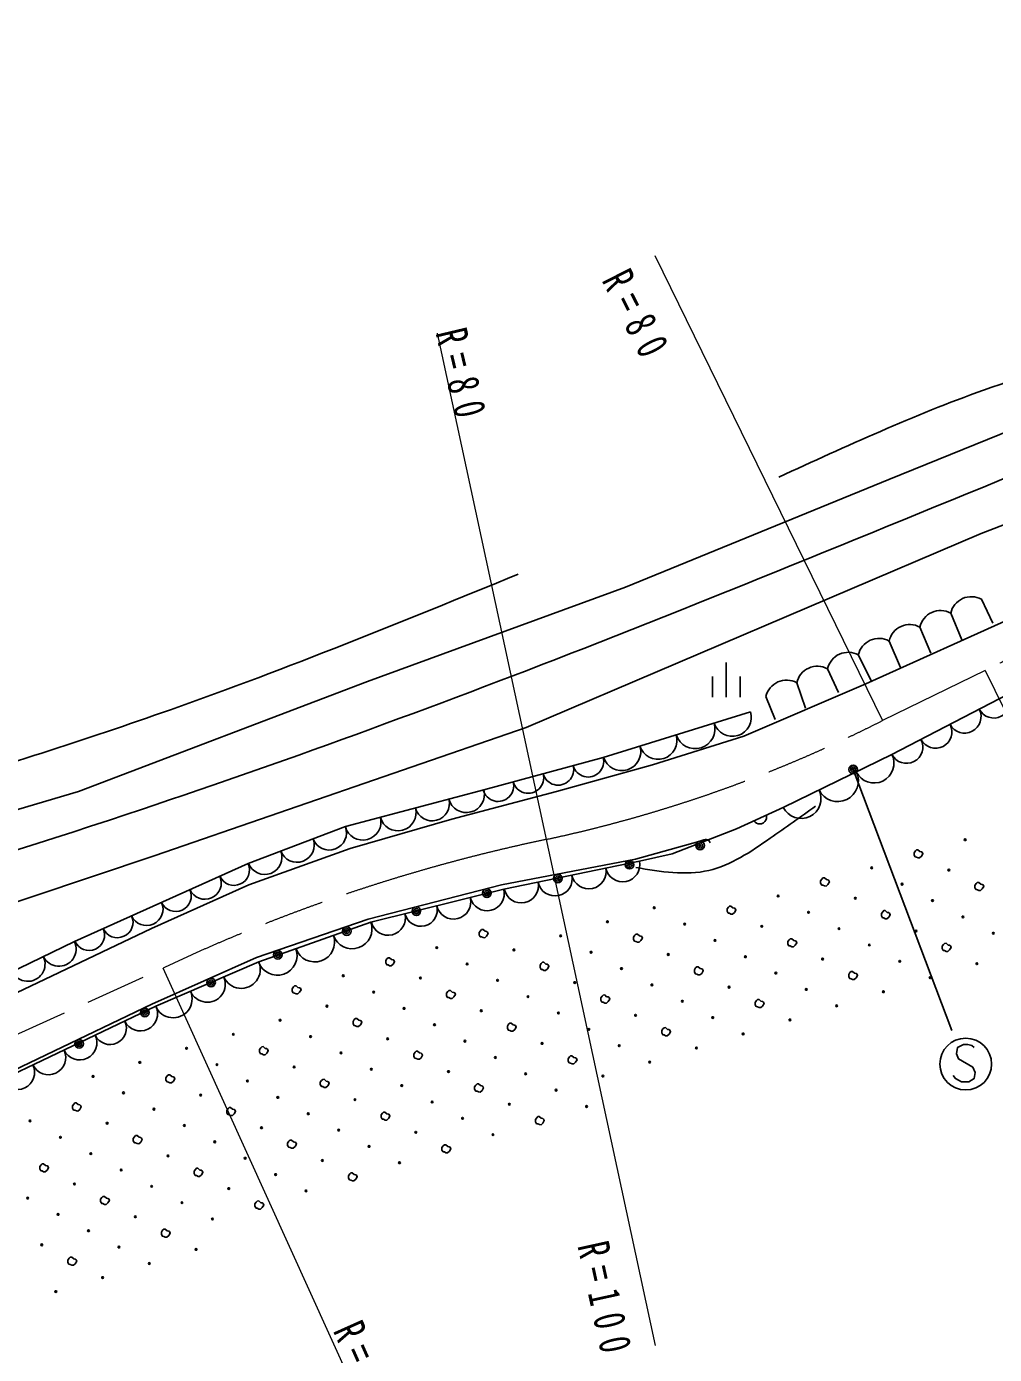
# Model space of a CAD drawing. Units: millimetres, scale not verified. Extents: x 40000 to 680000, y 20000 to 380000.
# Drawn here: x 96189 to 152254, y 243831 to 320762 of the extents above; entities that cross this region are included whole.
import ezdxf

# ---------------------------------------------------------------- set-up
doc = ezdxf.new("R2010")
doc.units = ezdxf.units.MM
doc.header["$LTSCALE"] = 1000
doc.linetypes.add('CHAIN', pattern=[18.5, 12, -1.5, 3.5, -1.5])
for name, color, linetype, lineweight in [('M-BGD', 7, 'Continuous', 25), ('M-BMK', 2, 'CHAIN', 13), ('M-STR-HTXT', 7, 'Continuous', 13), ('M-STR-STRC', 7, 'Continuous', 25)]:
    doc.layers.add(name, color=color, linetype=linetype, lineweight=lineweight)
doc.styles.add('ＭＳ ゴシック', font='')
doc.styles.get('ＭＳ ゴシック').set_extended_font_data('MS Gothic')

msp = doc.modelspace()

# ---------------------------------------------------------------- linework, layer by layer
at = {"layer": 'M-BGD'}
for p, q in [((151502, 287581), (152162, 286201)), ((149719, 286775), (150362, 285241)), ((147936, 285969), (148562, 284461)), ((146153, 285164), (146822, 283621)), ((136717, 283911), (136717, 281911)), ((144370, 284358), (145142, 282840)), ((135917, 283111), (135917, 281911)), ((137517, 283111), (137517, 281911)), ((142587, 283552), (143221, 282180)), ((140804, 282746), (141301, 281280)), ((139021, 281940), (139561, 280620)), ((153059, 282087), (146319, 278589)), ((138120, 281064), (129588, 278419)), ((146319, 278589), (140046, 275537)), ((129588, 278419), (122677, 276542)), ((122677, 276542), (114657, 274409)), ((140046, 275537), (137320, 274284)), ((114657, 274409), (109027, 272276)), ((135133, 273555), (131470, 272529)), ((135422, 273636), (135133, 273555)), ((131470, 272529), (123707, 271028)), ((131696, 272416), (123833, 270778)), ((109027, 272276), (98959, 267754)), ((123707, 271028), (115986, 269055)), ((123833, 270778), (116134, 268867)), ((115986, 269055), (109510, 266825)), ((116134, 268867), (109636, 266574)), ((98959, 267754), (88039, 262465)), ((109510, 266825), (103452, 264123)), ((109636, 266574), (103684, 264007)), ((103452, 264123), (87496, 256488)), ((103684, 264007), (87686, 256363))]:
    msp.add_line(p, q, dxfattribs=at)
for points in [[(68209, 267286), (82169, 271410), (99198, 276445), (115931, 282812), (130887, 288291), (146139, 294511), (162576, 301174), (178273, 306801), (192340, 311836), (209814, 316575), (227509, 320277), (244834, 323386), (264529, 325608), (279781, 326200), (299105, 326200), (315097, 325163), (330497, 323090), (343380, 320277), (356708, 317463), (366185, 314354)], [(424658, 290513), (400966, 298361), (366759, 308134), (344658, 314502), (324371, 317907), (306602, 319832), (289425, 320721), (273284, 320721), (253997, 319240), (234894, 316279), (217569, 313169), (206019, 310207), (186583, 303692), (171479, 299101), (151489, 291401), (125130, 280147), (103640, 272743), (82021, 265487), (69278, 262110)], [(70724, 255104), (76972, 256676), (81619, 258250), (86957, 260670), (103417, 268505), (109062, 271039), (114938, 273152), (120814, 274841), (126881, 276454), (132441, 277991), (137741, 279642), (144808, 282676), (153632, 286655)], [(138320, 274744), (138389, 274670), (138466, 274617), (138572, 274578), (138665, 274568), (138766, 274579), (138882, 274632), (138956, 274701), (139008, 274778), (139048, 274884), (139058, 274977), (139047, 275078)], [(137320, 274284), (133582, 272841), (131696, 272416)], [(135422, 273636), (135499, 273658), (135550, 273662), (135616, 273649), (135663, 273631), (135702, 273600), (135747, 273551), (135771, 273505), (135779, 273476)]]:
    msp.add_lwpolyline(points, dxfattribs=at)
for points in [[(147923, 272597), (147828, 272600), (147741, 272647), (147665, 272655), (147602, 272762), (147602, 272898), (147675, 273003), (147740, 273064), (147823, 273068), (147937, 272967), (148025, 272952), (148075, 272925), (148113, 272832), (148030, 272692)], [(142505, 270968), (142411, 270971), (142323, 271018), (142248, 271026), (142184, 271132), (142185, 271268), (142258, 271374), (142323, 271435), (142406, 271439), (142520, 271338), (142608, 271322), (142658, 271296), (142696, 271203), (142613, 271063)], [(151446, 270703), (151351, 270706), (151264, 270753), (151188, 270761), (151125, 270868), (151126, 271004), (151198, 271109), (151263, 271170), (151346, 271174), (151460, 271073), (151548, 271058), (151598, 271031), (151636, 270938), (151553, 270798)], [(137088, 269339), (136993, 269342), (136906, 269388), (136831, 269397), (136767, 269503), (136768, 269639), (136841, 269745), (136906, 269806), (136988, 269810), (137102, 269708), (137191, 269693), (137240, 269666), (137279, 269574), (137195, 269434)], [(146029, 269074), (145934, 269077), (145847, 269124), (145771, 269132), (145708, 269238), (145709, 269375), (145781, 269480), (145846, 269541), (145929, 269545), (146043, 269444), (146131, 269428), (146181, 269402), (146219, 269309), (146136, 269169)], [(122731, 267974), (122636, 267977), (122549, 268024), (122473, 268032), (122410, 268139), (122411, 268275), (122483, 268380), (122548, 268442), (122631, 268445), (122745, 268344), (122833, 268329), (122883, 268302), (122921, 268209), (122838, 268069)], [(131671, 267709), (131576, 267712), (131489, 267759), (131413, 267768), (131350, 267874), (131351, 268010), (131424, 268115), (131489, 268177), (131571, 268181), (131685, 268079), (131773, 268064), (131823, 268037), (131862, 267944), (131778, 267804)], [(140611, 267445), (140517, 267448), (140429, 267494), (140354, 267503), (140290, 267609), (140291, 267745), (140364, 267851), (140429, 267912), (140512, 267916), (140626, 267814), (140714, 267799), (140764, 267772), (140802, 267680), (140719, 267540)], [(149552, 267180), (149457, 267183), (149370, 267230), (149294, 267238), (149231, 267345), (149232, 267481), (149304, 267586), (149370, 267647), (149452, 267651), (149566, 267550), (149654, 267534), (149704, 267508), (149742, 267415), (149659, 267275)], [(117314, 266345), (117219, 266348), (117132, 266395), (117056, 266403), (116993, 266510), (116993, 266646), (117066, 266751), (117131, 266812), (117214, 266816), (117328, 266715), (117416, 266699), (117466, 266673), (117504, 266580), (117421, 266440)], [(126254, 266080), (126159, 266083), (126072, 266130), (125996, 266139), (125933, 266245), (125934, 266381), (126007, 266486), (126072, 266548), (126154, 266551), (126268, 266450), (126356, 266435), (126406, 266408), (126444, 266315), (126361, 266175)], [(135194, 265816), (135099, 265818), (135012, 265865), (134937, 265874), (134873, 265980), (134874, 266116), (134947, 266221), (135012, 266283), (135094, 266287), (135208, 266185), (135297, 266170), (135346, 266143), (135385, 266050), (135302, 265910)], [(144135, 265551), (144040, 265554), (143953, 265600), (143877, 265609), (143814, 265715), (143815, 265851), (143887, 265957), (143952, 266018), (144035, 266022), (144149, 265921), (144237, 265905), (144287, 265878), (144325, 265786), (144242, 265646)], [(111896, 264716), (111802, 264719), (111714, 264765), (111639, 264774), (111575, 264880), (111576, 265016), (111649, 265122), (111714, 265183), (111797, 265187), (111911, 265086), (111999, 265070), (112049, 265043), (112087, 264951), (112004, 264811)], [(120837, 264451), (120742, 264454), (120655, 264501), (120579, 264509), (120516, 264616), (120517, 264752), (120589, 264857), (120654, 264918), (120737, 264922), (120851, 264821), (120939, 264806), (120989, 264779), (121027, 264686), (120944, 264546)], [(129777, 264186), (129682, 264189), (129595, 264236), (129519, 264245), (129456, 264351), (129457, 264487), (129530, 264592), (129595, 264654), (129677, 264657), (129791, 264556), (129879, 264541), (129929, 264514), (129968, 264421), (129884, 264281)], [(138718, 263922), (138623, 263924), (138535, 263971), (138460, 263980), (138397, 264086), (138397, 264222), (138470, 264328), (138535, 264389), (138618, 264393), (138732, 264291), (138820, 264276), (138870, 264249), (138908, 264156), (138825, 264016)], [(115420, 262822), (115325, 262825), (115238, 262872), (115162, 262880), (115099, 262986), (115100, 263122), (115172, 263228), (115237, 263289), (115320, 263293), (115434, 263192), (115522, 263176), (115572, 263150), (115610, 263057), (115527, 262917)], [(124360, 262557), (124265, 262560), (124178, 262607), (124102, 262615), (124039, 262722), (124040, 262858), (124113, 262963), (124178, 263024), (124260, 263028), (124374, 262927), (124462, 262912), (124512, 262885), (124550, 262792), (124467, 262652)], [(133300, 262292), (133206, 262295), (133118, 262342), (133043, 262351), (132979, 262457), (132980, 262593), (133053, 262698), (133118, 262760), (133200, 262764), (133314, 262662), (133403, 262647), (133452, 262620), (133491, 262527), (133408, 262387)], [(110002, 261193), (109908, 261195), (109820, 261242), (109745, 261251), (109681, 261357), (109682, 261493), (109755, 261599), (109820, 261660), (109903, 261664), (110017, 261562), (110105, 261547), (110155, 261520), (110193, 261427), (110110, 261288)], [(118943, 260928), (118848, 260931), (118761, 260978), (118685, 260986), (118622, 261092), (118623, 261228), (118695, 261334), (118761, 261395), (118843, 261399), (118957, 261298), (119045, 261282), (119095, 261256), (119133, 261163), (119050, 261023)], [(127883, 260663), (127788, 260666), (127701, 260713), (127625, 260721), (127562, 260828), (127563, 260964), (127636, 261069), (127701, 261130), (127783, 261134), (127897, 261033), (127985, 261018), (128035, 260991), (128074, 260898), (127990, 260758)], [(104585, 259563), (104490, 259566), (104403, 259613), (104328, 259622), (104264, 259728), (104265, 259864), (104338, 259969), (104403, 260031), (104485, 260035), (104599, 259933), (104688, 259918), (104737, 259891), (104776, 259798), (104693, 259658)], [(113526, 259299), (113431, 259301), (113344, 259348), (113268, 259357), (113205, 259463), (113206, 259599), (113278, 259705), (113343, 259766), (113426, 259770), (113540, 259668), (113628, 259653), (113678, 259626), (113716, 259533), (113633, 259394)], [(122466, 259034), (122371, 259037), (122284, 259084), (122208, 259092), (122145, 259198), (122146, 259334), (122219, 259440), (122284, 259501), (122366, 259505), (122480, 259404), (122568, 259388), (122618, 259362), (122656, 259269), (122573, 259129)], [(99168, 257934), (99073, 257937), (98986, 257984), (98910, 257992), (98847, 258099), (98848, 258235), (98921, 258340), (98986, 258401), (99068, 258405), (99182, 258304), (99270, 258289), (99320, 258262), (99359, 258169), (99275, 258029)], [(108109, 257669), (108014, 257672), (107926, 257719), (107851, 257728), (107788, 257834), (107788, 257970), (107861, 258075), (107926, 258137), (108009, 258141), (108123, 258039), (108211, 258024), (108261, 257997), (108299, 257904), (108216, 257764)], [(117049, 257405), (116954, 257407), (116867, 257454), (116791, 257463), (116728, 257569), (116729, 257705), (116801, 257811), (116867, 257872), (116949, 257876), (117063, 257774), (117151, 257759), (117201, 257732), (117239, 257639), (117156, 257500)], [(125989, 257140), (125894, 257143), (125807, 257190), (125732, 257198), (125668, 257304), (125669, 257440), (125742, 257546), (125807, 257607), (125889, 257611), (126003, 257510), (126091, 257494), (126141, 257468), (126180, 257375), (126096, 257235)], [(102691, 256040), (102597, 256043), (102509, 256090), (102434, 256098), (102370, 256205), (102371, 256341), (102444, 256446), (102509, 256507), (102591, 256511), (102705, 256410), (102794, 256395), (102843, 256368), (102882, 256275), (102799, 256135)], [(111632, 255775), (111537, 255778), (111450, 255825), (111374, 255834), (111311, 255940), (111312, 256076), (111384, 256181), (111449, 256243), (111532, 256247), (111646, 256145), (111734, 256130), (111784, 256103), (111822, 256010), (111739, 255870)], [(120572, 255511), (120477, 255514), (120390, 255560), (120314, 255569), (120251, 255675), (120252, 255811), (120325, 255917), (120390, 255978), (120472, 255982), (120586, 255880), (120674, 255865), (120724, 255838), (120763, 255745), (120679, 255606)], [(97274, 254411), (97179, 254414), (97092, 254461), (97016, 254469), (96953, 254575), (96954, 254712), (97027, 254817), (97092, 254878), (97174, 254882), (97288, 254781), (97376, 254765), (97426, 254739), (97465, 254646), (97381, 254506)], [(106215, 254146), (106120, 254149), (106033, 254196), (105957, 254204), (105894, 254311), (105894, 254447), (105967, 254552), (106032, 254614), (106115, 254617), (106229, 254516), (106317, 254501), (106367, 254474), (106405, 254381), (106322, 254241)], [(115155, 253881), (115060, 253884), (114973, 253931), (114897, 253940), (114834, 254046), (114835, 254182), (114907, 254287), (114973, 254349), (115055, 254353), (115169, 254251), (115257, 254236), (115307, 254209), (115345, 254116), (115262, 253976)], [(100797, 252517), (100703, 252520), (100615, 252567), (100540, 252575), (100476, 252682), (100477, 252818), (100550, 252923), (100615, 252984), (100697, 252988), (100811, 252887), (100900, 252871), (100949, 252845), (100988, 252752), (100905, 252612)], [(109738, 252252), (109643, 252255), (109556, 252302), (109480, 252311), (109417, 252417), (109418, 252553), (109490, 252658), (109555, 252720), (109638, 252723), (109752, 252622), (109840, 252607), (109890, 252580), (109928, 252487), (109845, 252347)], [(104321, 250623), (104226, 250626), (104139, 250673), (104063, 250681), (104000, 250788), (104000, 250924), (104073, 251029), (104138, 251090), (104221, 251094), (104335, 250993), (104423, 250977), (104473, 250951), (104511, 250858), (104428, 250718)], [(98903, 248994), (98809, 248997), (98721, 249043), (98646, 249052), (98582, 249158), (98583, 249294), (98656, 249400), (98721, 249461), (98803, 249465), (98918, 249364), (99006, 249348), (99055, 249321), (99094, 249229), (99011, 249089)]]:
    msp.add_lwpolyline(points, close=True, dxfattribs=at)
for centre, radius in [((135201, 273315), 250), ((135201, 273315), 150), ((135201, 273315), 50), ((150559, 273651), 50), ((131111, 272205), 250), ((131111, 272205), 150), ((126970, 271404), 250), ((131111, 272205), 50), ((145142, 272022), 50), ((149612, 271890), 50), ((122855, 270552), 250), ((126970, 271404), 150), ((126970, 271404), 50), ((146904, 271075), 50), ((122855, 270552), 150), ((122855, 270552), 50), ((139725, 270393), 50), ((144195, 270260), 50), ((148665, 270128), 50), ((118768, 269508), 250), ((118768, 269508), 150), ((118768, 269508), 50), ((132546, 269710), 50), ((141486, 269446), 50), ((114734, 268359), 250), ((114734, 268359), 150), ((129838, 268896), 50), ((134308, 268764), 50), ((138778, 268631), 50), ((143248, 268499), 50), ((150427, 269181), 50), ((114734, 268359), 50), ((127129, 268081), 50), ((136069, 267817), 50), ((147718, 268366), 50), ((152188, 268234), 50), ((110746, 266986), 250), ((110746, 266986), 150), ((110746, 266986), 50), ((119950, 267399), 50), ((124420, 267267), 50), ((128891, 267134), 50), ((133361, 267002), 50), ((145010, 267552), 50), ((121712, 266452), 50), ((130652, 266187), 50), ((137831, 266870), 50), ((142301, 266737), 50), ((146771, 266605), 50), ((151241, 266472), 50), ((106874, 265375), 250), ((106874, 265375), 150), ((106874, 265375), 50), ((114533, 265770), 50), ((119003, 265637), 50), ((123473, 265505), 50), ((127944, 265373), 50), ((139592, 265923), 50), ((148533, 265658), 50), ((116295, 264823), 50), ((132414, 265240), 50), ((136884, 265108), 50), ((141354, 264976), 50), ((145824, 264843), 50), ((103035, 263646), 250), ((113586, 264008), 50), ((118056, 263876), 50), ((125235, 264558), 50), ((134175, 264293), 50), ((143116, 264029), 50), ((103035, 263646), 150), ((103035, 263646), 50), ((110877, 263194), 50), ((122526, 263743), 50), ((126997, 263611), 50), ((131467, 263479), 50), ((135937, 263346), 50), ((140407, 263214), 50), ((108169, 262379), 50), ((119818, 262929), 50), ((128758, 262664), 50), ((137699, 262399), 50), ((99230, 261825), 250), ((99230, 261825), 150), ((99230, 261825), 50), ((105460, 261564), 50), ((112639, 262247), 50), ((117109, 262114), 50), ((121579, 261982), 50), ((126050, 261850), 50), ((130520, 261717), 50), ((134990, 261585), 50), ((102752, 260750), 50), ((114401, 261300), 50), ((123341, 261035), 50), ((132281, 260770), 50), ((107222, 260617), 50), ((111692, 260485), 50), ((116162, 260353), 50), ((120632, 260220), 50), ((125103, 260088), 50), ((100043, 259935), 50), ((108983, 259670), 50), ((117924, 259406), 50), ((129573, 259956), 50), ((101805, 258988), 50), ((106275, 258856), 50), ((110745, 258723), 50), ((115215, 258591), 50), ((119685, 258459), 50), ((126864, 259141), 50), ((103566, 258041), 50), ((112507, 257776), 50), ((124156, 258326), 50), ((128626, 258194), 50), ((96388, 257359), 50), ((100858, 257227), 50), ((105328, 257094), 50), ((109798, 256962), 50), ((121447, 257512), 50), ((98149, 256412), 50), ((107090, 256147), 50), ((114268, 256829), 50), ((118738, 256697), 50), ((123209, 256565), 50), ((99911, 255465), 50), ((116030, 255882), 50), ((104381, 255333), 50), ((108851, 255200), 50), ((113321, 255068), 50), ((117791, 254935), 50), ((101672, 254518), 50), ((110613, 254253), 50), ((98964, 253703), 50), ((103434, 253571), 50), ((107904, 253439), 50), ((112374, 253306), 50), ((96255, 252889), 50), ((105196, 252624), 50), ((98017, 251942), 50), ((102487, 251809), 50), ((106957, 251677), 50), ((99778, 250995), 50), ((97070, 250180), 50), ((101540, 250048), 50), ((106010, 249915), 50), ((103302, 249101), 50), ((100593, 248286), 50), ((97884, 247472), 50)]:
    msp.add_circle(centre, radius, dxfattribs=at)
for centre, radius, start, end in [((150913, 286509), 1223, 61.18921, 167.4494), ((149130, 285704), 1223, 61.18921, 167.4494), ((147347, 284898), 1223, 61.18921, 167.4494), ((145564, 284092), 1223, 61.18921, 167.4494), ((143781, 283286), 1223, 61.18921, 167.4494), ((141998, 282480), 1223, 61.18921, 167.4494), ((140215, 281675), 1223, 61.18921, 167.4494), ((152216, 281650), 950, 207.42874, 27.42874), ((137069, 280738), 1100, 197.22344, 17.22344), ((150529, 280775), 950, 207.42874, 27.42874), ((134920, 280072), 1150, 197.22344, 17.22344), ((148843, 279899), 950, 207.42874, 27.42874), ((132771, 279405), 1100, 197.22344, 17.22344), ((147156, 279024), 950, 207.42874, 27.42874), ((130669, 278754), 1100, 197.22344, 17.22344), ((145285, 278086), 1150, 205.94882, 25.94882), ((126982, 277711), 900, 195.19525, 15.19525), ((128719, 278183), 900, 195.19525, 15.19525), ((123508, 276767), 900, 195.19525, 15.19525), ((125245, 277239), 900, 195.19525, 15.19525), ((143172, 277058), 1200, 205.94882, 25.94882), ((121662, 276272), 1050, 194.89347, 14.89347), ((141058, 276030), 1150, 205.94882, 25.94882), ((117700, 275218), 1050, 194.89347, 14.89347), ((119681, 275745), 1000, 194.89347, 14.89347), ((115671, 274678), 1050, 194.89347, 14.89347), ((113722, 274055), 1000, 200.74608, 20.74608), ((111852, 273346), 1000, 200.74608, 20.74608), ((109982, 272638), 1000, 200.74608, 20.74608), ((130717, 272212), 1000, 191.76829, 11.76829), ((108206, 271907), 900, 204.18735, 24.18735), ((126801, 271396), 1000, 191.76829, 11.76829), ((128759, 271804), 1000, 191.76829, 11.76829), ((106518, 271149), 950, 204.18735, 24.18735), ((124843, 270988), 1000, 191.76829, 11.76829), ((104830, 270391), 900, 204.18735, 24.18735), ((120921, 270055), 1000, 193.94059, 13.94059), ((122862, 270537), 1000, 193.94059, 13.94059), ((103143, 269633), 950, 204.18735, 24.18735), ((117136, 269116), 1000, 193.94059, 13.94059), ((119029, 269585), 950, 193.94059, 13.94059), ((99813, 268138), 900, 204.18735, 24.18735), ((101455, 268875), 900, 204.18735, 24.18735), ((115049, 268484), 1150, 199.44003, 19.44003), ((98059, 267318), 1000, 205.84439, 25.84439), ((112881, 267719), 1150, 199.44003, 19.44003), ((110712, 266953), 1150, 199.44003, 19.44003), ((96259, 266446), 1000, 205.84439, 25.84439), ((108626, 266138), 1100, 203.32535, 23.32535), ((106652, 265287), 1050, 203.32535, 23.32535), ((104678, 264435), 1100, 203.32535, 23.32535), ((102782, 263576), 1000, 205.5392, 25.5392), ((101023, 262735), 950, 205.5392, 25.5392), ((99263, 261895), 1000, 205.5392, 25.5392), ((97459, 261032), 1000, 205.5392, 25.5392), ((95654, 260170), 1000, 205.5392, 25.5392)]:
    msp.add_arc(centre, radius, start, end, dxfattribs=at)
for points, knots in [([(139772, 294659), (143680, 296457), (147588, 298255), (151618, 299694), (156771, 301533), (162123, 302785), (167463, 304136), (171445, 305144), (175420, 306207), (179161, 307838), (182497, 309274), (185639, 311179), (188934, 312725), (195278, 315706), (202179, 317396), (209073, 318796), (213044, 319638), (217023, 320360), (220993, 321165), (226425, 322267), (231841, 323524), (237134, 325163), (241129, 326400), (245055, 327855), (248980, 329310)], [0, 0, 0, 0, 1, 1, 1, 2, 2, 2, 3, 3, 3, 4, 4, 4, 5, 5, 5, 6, 6, 6, 7, 7, 7, 8, 8, 8, 8]), ([(68682, 264994), (79821, 268226), (90960, 271457), (101962, 275112), (110882, 278076), (119712, 281319), (128468, 284738), (138390, 288611), (148217, 292712), (158084, 296732), (165339, 299673), (172626, 302528), (180000, 305173), (192037, 309480), (204323, 313121), (216794, 315982), (225841, 318021), (234983, 319606), (244188, 320869), (259531, 322905), (275006, 324011), (290463, 323683), (305853, 323259), (321179, 321411), (336368, 318796), (347631, 316845), (358817, 314551), (369759, 311392), (379076, 308662), (388216, 305360), (397450, 302359), (408218, 298882), (419141, 295949), (429953, 292586), (437878, 290121), (445742, 287424), (453794, 285478), (459126, 284189), (464540, 283228), (469954, 282268)], [0, 0, 0, 0, 1, 1, 1, 2, 2, 2, 3, 3, 3, 4, 4, 4, 5, 5, 5, 6, 6, 6, 7, 7, 7, 8, 8, 8, 9, 9, 9, 10, 10, 10, 11, 11, 11, 12, 12, 12, 13, 13, 13, 13]), ([(89573, 276297), (94579, 277868), (99585, 279439), (104529, 281184), (111320, 283581), (117994, 286306), (124668, 289032)], [0, 0, 0, 0, 1, 1, 1, 2, 2, 2, 2]), ([(131474, 272041), (132922, 271801), (134370, 271561), (135709, 271872), (136977, 272166), (138147, 272955), (139266, 273735), (140163, 274360), (141028, 274979), (141892, 275598)], [0, 0, 0, 0, 1, 1, 1, 2, 2, 2, 3, 3, 3, 3])]:
    msp.add_open_spline(points, degree=3, knots=knots, dxfattribs=at)
at = {"layer": 'M-BMK'}
for p, q in [((151708, 283463), (145774, 280557)), ((87468, 258666), (104096, 266217))]:
    msp.add_line(p, q, dxfattribs=at)
for centre, radius, start, end in [((186897, 211618), 80000, 106.81351, 116.09543), ((109586, 351904), 80000, 282.0535, 296.89467), ((146797, 175792), 100000, 101.8324, 115.27786)]:
    msp.add_arc(centre, radius, start, end, dxfattribs=at)
at = {"layer": 'M-STR-HTXT'}
for p, q in [((132578, 307498), (145774, 280557)), ((119976, 302995), (132607, 244340)), ((151708, 283463), (164904, 256521)), ((116500, 238902), (104096, 266217))]:
    msp.add_line(p, q, dxfattribs=at)
at = {"layer": 'M-STR-STRC'}
msp.add_line((144077, 277724), (149777, 262606), dxfattribs=at)
msp.add_lwpolyline([(151072, 261612), (150952, 261732), (150712, 261792), (150472, 261792), (150112, 261612), (150052, 261252), (150172, 260952), (151012, 260472), (151132, 260172), (151072, 259812), (150772, 259632), (150352, 259632), (149992, 259812), (149872, 259992)], dxfattribs=at)
for centre, radius in [((144077, 277724), 250), ((144077, 277724), 150), ((144077, 277724), 50), ((150592, 260652), 1500)]:
    msp.add_circle(centre, radius, dxfattribs=at)

# ---------------------------------------------------------------- texts
at = {"layer": 'M-STR-HTXT', "char_height": 1833, "attachment_point": 7, "style": 'ＭＳ ゴシック'}
for s, insert, rotation in [('\\T1.65;\\W0.7;R=80', (129455, 306057), 296.8), ('\\T1.65;\\W0.7;R=80', (119839, 303021), 283.4), ('\\T1.61;\\W0.7;R=100', (128063, 250134), 282.4), ('\\T1.61;\\W0.7;R=100', (113892, 245200), 294.1)]:
    msp.add_mtext(s, dxfattribs=dict(at, insert=insert, rotation=rotation))

doc.saveas('drawing.dxf')
